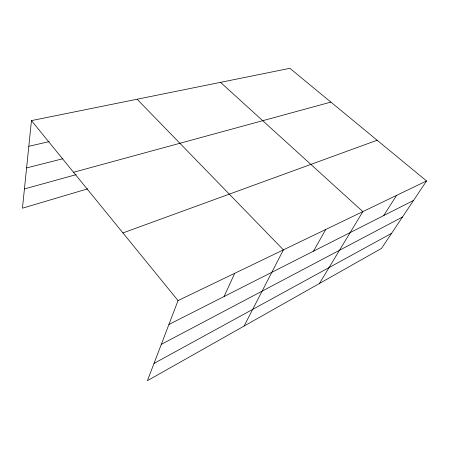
<?xml version="1.0" encoding="UTF-8"?>
<svg xmlns="http://www.w3.org/2000/svg" width="449" height="449" viewBox="0 0 449 449"><rect width="100%" height="100%" fill="white"/><g stroke="black" fill="none" stroke-linecap="round" stroke-linejoin="round"><path stroke-width="0.67" d="M426.55 180.947L178.04 300.589L147.424 380.679L381.504 248.42L426.55 180.947L289.88 68.321L31.458 120.607L22.45 208.196L87.707 188.821M224.096 296.508L234.692 273.312M244.06 326.081L283.403 249.863L137.119 99.229M313.486 251.176L325.727 229.49M319.43 283.493L362.843 211.619L220.521 82.352M383.693 215.576L396.596 195.371M154.024 363.409L391.573 233.34M161.309 344.355L402.45 217.047M168.903 324.492L413.535 200.445M122.931 232.924L377.149 140.24M24.431 188.939L76.274 174.61M73.541 172.276L330.879 102.108M26.592 167.926L62.939 158.705M28.82 146.295L49.267 141.587M31.458 120.607L178.04 300.589"/></g></svg>
